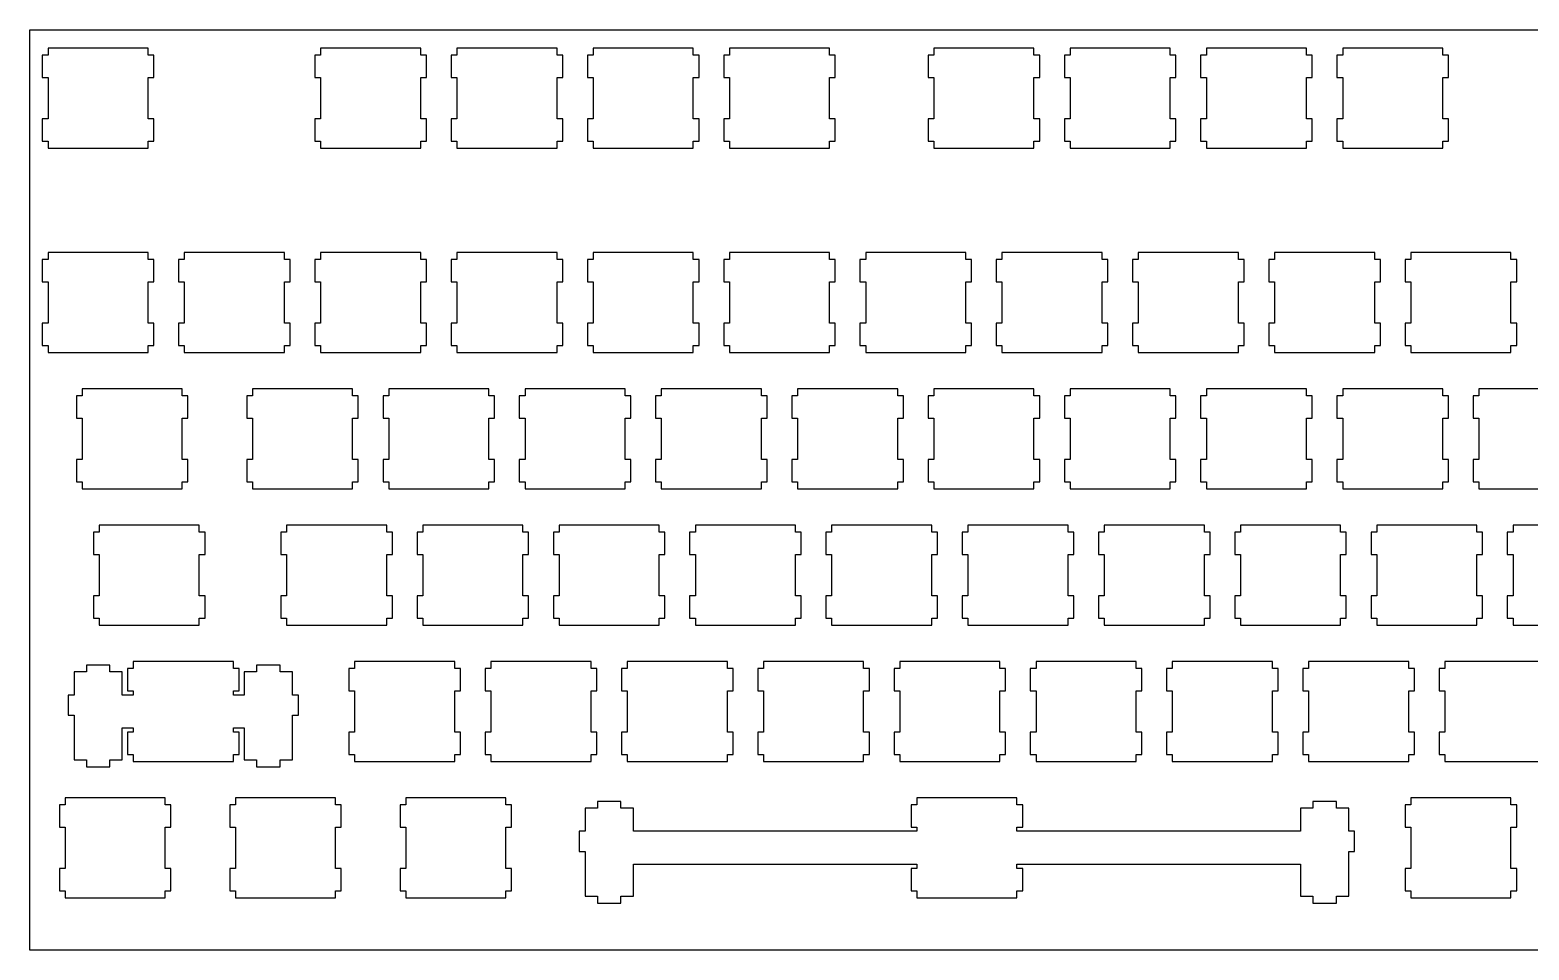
# Model space of a CAD drawing. Extents: x 0 to 319, y 0 to 129.
# Drawn here: x 0.1 to 209.6, y 0.4 to 129 of the extents above; entities that cross this region are included whole.
import ezdxf

# ---------------------------------------------------------------- set-up
doc = ezdxf.new("R2010")
doc.units = 0
doc.layers.get('0').update_dxf_attribs({"linetype": 'CONTINUOUS'})

msp = doc.modelspace()

# ---------------------------------------------------------------- linework, layer by layer
at = {"color": 0}
for p, q in [((0.09508, 129.021), (319.183, 129.021)), ((0.09508, 0.43408), (0.09508, 129.021)), ((2.61965, 126.497), (2.61965, 125.496)), ((16.6192, 126.497), (2.61965, 126.497)), ((16.6192, 125.496), (16.6192, 126.497)), ((40.7197, 126.497), (40.7197, 125.496)), ((54.719, 126.497), (40.7197, 126.497)), ((54.719, 125.496), (54.719, 126.497)), ((59.7697, 126.497), (59.7697, 125.496)), ((73.769, 126.497), (59.7697, 126.497)), ((73.769, 125.496), (73.769, 126.497)), ((78.8197, 126.497), (78.8197, 125.496)), ((92.819, 126.497), (78.8197, 126.497)), ((92.819, 125.496), (92.819, 126.497)), ((97.8683, 126.497), (97.8683, 125.496)), ((111.869, 126.497), (97.8683, 126.497)), ((111.869, 125.496), (111.869, 126.497)), ((126.445, 126.497), (126.445, 125.496)), ((140.444, 126.497), (126.445, 126.497)), ((140.444, 125.496), (140.444, 126.497)), ((145.495, 126.497), (145.495, 125.496)), ((159.494, 126.497), (145.495, 126.497)), ((159.494, 125.496), (159.494, 126.497)), ((164.545, 126.497), (164.545, 125.496)), ((178.544, 126.497), (164.545, 126.497)), ((178.544, 125.496), (178.544, 126.497)), ((183.595, 126.497), (183.595, 125.496)), ((197.594, 126.497), (183.595, 126.497)), ((197.594, 125.496), (197.594, 126.497)), ((2.61965, 125.496), (1.81901, 125.496)), ((1.81901, 125.496), (1.81901, 122.397)), ((17.4198, 125.496), (16.6192, 125.496)), ((17.4198, 122.397), (17.4198, 125.496)), ((40.7197, 125.496), (39.9189, 125.496)), ((39.9189, 125.496), (39.9189, 122.397)), ((55.5198, 125.496), (54.719, 125.496)), ((55.5198, 122.397), (55.5198, 125.496)), ((59.7697, 125.496), (58.9689, 125.496)), ((58.9689, 125.496), (58.9689, 122.397)), ((74.5698, 125.496), (73.769, 125.496)), ((74.5698, 122.397), (74.5698, 125.496)), ((78.8197, 125.496), (78.0189, 125.496)), ((78.0189, 125.496), (78.0189, 122.397)), ((93.6184, 125.496), (92.819, 125.496)), ((93.6184, 122.397), (93.6184, 125.496)), ((97.8683, 125.496), (97.0689, 125.496)), ((97.0689, 125.496), (97.0689, 122.397)), ((112.668, 125.496), (111.869, 125.496)), ((112.668, 122.397), (112.668, 125.496)), ((126.445, 125.496), (125.644, 125.496)), ((125.644, 125.496), (125.644, 122.397)), ((141.245, 125.496), (140.444, 125.496)), ((141.245, 122.397), (141.245, 125.496)), ((145.495, 125.496), (144.694, 125.496)), ((144.694, 125.496), (144.694, 122.397)), ((160.295, 125.496), (159.494, 125.496)), ((160.295, 122.397), (160.295, 125.496)), ((164.545, 125.496), (163.744, 125.496)), ((163.744, 125.496), (163.744, 122.397)), ((179.345, 125.496), (178.544, 125.496)), ((179.345, 122.397), (179.345, 125.496)), ((183.595, 125.496), (182.794, 125.496)), ((182.794, 125.496), (182.794, 122.397)), ((198.395, 125.496), (197.594, 125.496)), ((198.395, 122.397), (198.395, 125.496)), ((1.81901, 122.397), (2.61965, 122.397)), ((2.61965, 122.397), (2.61965, 116.597)), ((16.6192, 116.597), (16.6192, 122.397)), ((16.6192, 122.397), (17.4198, 122.397)), ((39.9189, 122.397), (40.7197, 122.397)), ((40.7197, 122.397), (40.7197, 116.597)), ((54.719, 116.597), (54.719, 122.397)), ((54.719, 122.397), (55.5198, 122.397)), ((58.9689, 122.397), (59.7697, 122.397)), ((59.7697, 122.397), (59.7697, 116.597)), ((73.769, 116.597), (73.769, 122.397)), ((73.769, 122.397), (74.5698, 122.397)), ((78.0189, 122.397), (78.8197, 122.397)), ((78.8197, 122.397), (78.8197, 116.597)), ((92.819, 116.597), (92.819, 122.397)), ((92.819, 122.397), (93.6184, 122.397)), ((97.0689, 122.397), (97.8683, 122.397)), ((97.8683, 122.397), (97.8683, 116.597)), ((111.869, 116.597), (111.869, 122.397)), ((111.869, 122.397), (112.668, 122.397)), ((125.644, 122.397), (126.445, 122.397)), ((126.445, 122.397), (126.445, 116.597)), ((140.444, 116.597), (140.444, 122.397)), ((140.444, 122.397), (141.245, 122.397)), ((144.694, 122.397), (145.495, 122.397)), ((145.495, 122.397), (145.495, 116.597)), ((159.494, 116.597), (159.494, 122.397)), ((159.494, 122.397), (160.295, 122.397)), ((163.744, 122.397), (164.545, 122.397)), ((164.545, 122.397), (164.545, 116.597)), ((178.544, 116.597), (178.544, 122.397)), ((178.544, 122.397), (179.345, 122.397)), ((182.794, 122.397), (183.595, 122.397)), ((183.595, 122.397), (183.595, 116.597)), ((197.594, 116.597), (197.594, 122.397)), ((197.594, 122.397), (198.395, 122.397)), ((2.61965, 116.597), (1.81901, 116.597)), ((1.81901, 116.597), (1.81901, 113.497)), ((17.4198, 116.597), (16.6192, 116.597)), ((17.4198, 113.497), (17.4198, 116.597)), ((40.7197, 116.597), (39.9189, 116.597)), ((39.9189, 116.597), (39.9189, 113.497)), ((55.5198, 116.597), (54.719, 116.597)), ((55.5198, 113.497), (55.5198, 116.597)), ((59.7697, 116.597), (58.9689, 116.597)), ((58.9689, 116.597), (58.9689, 113.497)), ((74.5698, 116.597), (73.769, 116.597)), ((74.5698, 113.497), (74.5698, 116.597)), ((78.8197, 116.597), (78.0189, 116.597)), ((78.0189, 116.597), (78.0189, 113.497)), ((93.6184, 116.597), (92.819, 116.597)), ((93.6184, 113.497), (93.6184, 116.597)), ((97.8683, 116.597), (97.0689, 116.597)), ((97.0689, 116.597), (97.0689, 113.497)), ((112.668, 116.597), (111.869, 116.597)), ((112.668, 113.497), (112.668, 116.597)), ((126.445, 116.597), (125.644, 116.597)), ((125.644, 116.597), (125.644, 113.497)), ((141.245, 116.597), (140.444, 116.597)), ((141.245, 113.497), (141.245, 116.597)), ((145.495, 116.597), (144.694, 116.597)), ((144.694, 116.597), (144.694, 113.497)), ((160.295, 116.597), (159.494, 116.597)), ((160.295, 113.497), (160.295, 116.597)), ((164.545, 116.597), (163.744, 116.597)), ((163.744, 116.597), (163.744, 113.497)), ((179.345, 116.597), (178.544, 116.597)), ((179.345, 113.497), (179.345, 116.597)), ((183.595, 116.597), (182.794, 116.597)), ((182.794, 116.597), (182.794, 113.497)), ((198.395, 116.597), (197.594, 116.597)), ((198.395, 113.497), (198.395, 116.597)), ((1.81901, 113.497), (2.61965, 113.497)), ((2.61965, 113.497), (2.61965, 112.498)), ((16.6192, 112.498), (16.6192, 113.497)), ((16.6192, 113.497), (17.4198, 113.497)), ((39.9189, 113.497), (40.7197, 113.497)), ((40.7197, 113.497), (40.7197, 112.498)), ((54.719, 112.498), (54.719, 113.497)), ((54.719, 113.497), (55.5198, 113.497)), ((58.9689, 113.497), (59.7697, 113.497)), ((59.7697, 113.497), (59.7697, 112.498)), ((73.769, 112.498), (73.769, 113.497)), ((73.769, 113.497), (74.5698, 113.497)), ((78.0189, 113.497), (78.8197, 113.497)), ((78.8197, 113.497), (78.8197, 112.498)), ((92.819, 112.498), (92.819, 113.497)), ((92.819, 113.497), (93.6184, 113.497)), ((97.0689, 113.497), (97.8683, 113.497)), ((97.8683, 113.497), (97.8683, 112.498)), ((111.869, 112.498), (111.869, 113.497)), ((111.869, 113.497), (112.668, 113.497)), ((125.644, 113.497), (126.445, 113.497)), ((126.445, 113.497), (126.445, 112.498)), ((140.444, 112.498), (140.444, 113.497)), ((140.444, 113.497), (141.245, 113.497)), ((144.694, 113.497), (145.495, 113.497)), ((145.495, 113.497), (145.495, 112.498)), ((159.494, 112.498), (159.494, 113.497)), ((159.494, 113.497), (160.295, 113.497)), ((163.744, 113.497), (164.545, 113.497)), ((164.545, 113.497), (164.545, 112.498)), ((178.544, 112.498), (178.544, 113.497)), ((178.544, 113.497), (179.345, 113.497)), ((182.794, 113.497), (183.595, 113.497)), ((183.595, 113.497), (183.595, 112.498)), ((197.594, 112.498), (197.594, 113.497)), ((197.594, 113.497), (198.395, 113.497)), ((2.61965, 112.498), (16.6192, 112.498)), ((40.7197, 112.498), (54.719, 112.498)), ((59.7697, 112.498), (73.769, 112.498)), ((78.8197, 112.498), (92.819, 112.498)), ((97.8683, 112.498), (111.869, 112.498)), ((126.445, 112.498), (140.444, 112.498)), ((145.495, 112.498), (159.494, 112.498)), ((164.545, 112.498), (178.544, 112.498)), ((183.595, 112.498), (197.594, 112.498)), ((2.61965, 96.9215), (1.81901, 96.9215)), ((1.81901, 96.9215), (1.81901, 93.8223)), ((2.61965, 97.9219), (2.61965, 96.9215)), ((16.6192, 97.9219), (2.61965, 97.9219)), ((16.6192, 96.9215), (16.6192, 97.9219)), ((17.4198, 96.9215), (16.6192, 96.9215)), ((17.4198, 93.8223), (17.4198, 96.9215)), ((21.6697, 96.9215), (20.869, 96.9215)), ((20.869, 96.9215), (20.869, 93.8223)), ((21.6697, 97.9219), (21.6697, 96.9215)), ((35.669, 97.9219), (21.6697, 97.9219)), ((35.669, 96.9215), (35.669, 97.9219)), ((36.4698, 96.9215), (35.669, 96.9215)), ((36.4698, 93.8223), (36.4698, 96.9215)), ((40.7197, 96.9215), (39.9189, 96.9215)), ((39.9189, 96.9215), (39.9189, 93.8223)), ((40.7197, 97.9219), (40.7197, 96.9215)), ((54.719, 97.9219), (40.7197, 97.9219)), ((54.719, 96.9215), (54.719, 97.9219)), ((55.5198, 96.9215), (54.719, 96.9215)), ((55.5198, 93.8223), (55.5198, 96.9215)), ((59.7697, 96.9215), (58.9689, 96.9215)), ((58.9689, 96.9215), (58.9689, 93.8223)), ((59.7697, 97.9219), (59.7697, 96.9215)), ((73.769, 97.9219), (59.7697, 97.9219)), ((73.769, 96.9215), (73.769, 97.9219)), ((74.5698, 96.9215), (73.769, 96.9215)), ((74.5698, 93.8223), (74.5698, 96.9215)), ((78.8197, 96.9215), (78.0189, 96.9215)), ((78.0189, 96.9215), (78.0189, 93.8223)), ((78.8197, 97.9219), (78.8197, 96.9215)), ((92.819, 97.9219), (78.8197, 97.9219)), ((92.819, 96.9215), (92.819, 97.9219)), ((93.6184, 96.9215), (92.819, 96.9215)), ((93.6184, 93.8223), (93.6184, 96.9215)), ((97.8683, 96.9215), (97.0689, 96.9215)), ((97.0689, 96.9215), (97.0689, 93.8223)), ((97.8683, 97.9219), (97.8683, 96.9215)), ((111.869, 97.9219), (97.8683, 97.9219)), ((111.869, 96.9215), (111.869, 97.9219)), ((112.668, 96.9215), (111.869, 96.9215)), ((112.668, 93.8223), (112.668, 96.9215)), ((116.918, 96.9215), (116.119, 96.9215)), ((116.119, 96.9215), (116.119, 93.8223)), ((116.918, 97.9219), (116.918, 96.9215)), ((130.919, 97.9219), (116.918, 97.9219)), ((130.919, 96.9215), (130.919, 97.9219)), ((131.72, 96.9215), (130.919, 96.9215)), ((131.72, 93.8223), (131.72, 96.9215)), ((135.97, 96.9215), (135.169, 96.9215)), ((135.169, 96.9215), (135.169, 93.8223)), ((135.97, 97.9219), (135.97, 96.9215)), ((149.969, 97.9219), (135.97, 97.9219)), ((149.969, 96.9215), (149.969, 97.9219)), ((150.77, 96.9215), (149.969, 96.9215)), ((150.77, 93.8223), (150.77, 96.9215)), ((155.02, 96.9215), (154.219, 96.9215)), ((154.219, 96.9215), (154.219, 93.8223)), ((155.02, 97.9219), (155.02, 96.9215)), ((169.019, 97.9219), (155.02, 97.9219)), ((169.019, 96.9215), (169.019, 97.9219)), ((169.82, 96.9215), (169.019, 96.9215)), ((169.82, 93.8223), (169.82, 96.9215)), ((174.07, 96.9215), (173.269, 96.9215)), ((173.269, 96.9215), (173.269, 93.8223)), ((174.07, 97.9219), (174.07, 96.9215)), ((188.069, 97.9219), (174.07, 97.9219)), ((188.069, 96.9215), (188.069, 97.9219)), ((188.87, 96.9215), (188.069, 96.9215)), ((188.87, 93.8223), (188.87, 96.9215)), ((193.12, 96.9215), (192.319, 96.9215)), ((192.319, 96.9215), (192.319, 93.8223)), ((193.12, 97.9219), (193.12, 96.9215)), ((207.119, 97.9219), (193.12, 97.9219)), ((207.119, 96.9215), (207.119, 97.9219)), ((207.92, 96.9215), (207.119, 96.9215)), ((207.92, 93.8223), (207.92, 96.9215)), ((1.81901, 93.8223), (2.61965, 93.8223)), ((2.61965, 93.8223), (2.61965, 88.0223)), ((16.6192, 88.0223), (16.6192, 93.8223)), ((16.6192, 93.8223), (17.4198, 93.8223)), ((20.869, 93.8223), (21.6697, 93.8223)), ((21.6697, 93.8223), (21.6697, 88.0223)), ((35.669, 88.0223), (35.669, 93.8223)), ((35.669, 93.8223), (36.4698, 93.8223)), ((39.9189, 93.8223), (40.7197, 93.8223)), ((40.7197, 93.8223), (40.7197, 88.0223)), ((54.719, 88.0223), (54.719, 93.8223)), ((54.719, 93.8223), (55.5198, 93.8223)), ((58.9689, 93.8223), (59.7697, 93.8223)), ((59.7697, 93.8223), (59.7697, 88.0223)), ((73.769, 88.0223), (73.769, 93.8223)), ((73.769, 93.8223), (74.5698, 93.8223)), ((78.0189, 93.8223), (78.8197, 93.8223)), ((78.8197, 93.8223), (78.8197, 88.0223)), ((92.819, 88.0223), (92.819, 93.8223)), ((92.819, 93.8223), (93.6184, 93.8223)), ((97.0689, 93.8223), (97.8683, 93.8223)), ((97.8683, 93.8223), (97.8683, 88.0223)), ((111.869, 88.0223), (111.869, 93.8223)), ((111.869, 93.8223), (112.668, 93.8223)), ((116.119, 93.8223), (116.918, 93.8223)), ((116.918, 93.8223), (116.918, 88.0223)), ((130.919, 88.0223), (130.919, 93.8223)), ((130.919, 93.8223), (131.72, 93.8223)), ((135.169, 93.8223), (135.97, 93.8223)), ((135.97, 93.8223), (135.97, 88.0223)), ((149.969, 88.0223), (149.969, 93.8223)), ((149.969, 93.8223), (150.77, 93.8223)), ((154.219, 93.8223), (155.02, 93.8223)), ((155.02, 93.8223), (155.02, 88.0223)), ((169.019, 88.0223), (169.019, 93.8223)), ((169.019, 93.8223), (169.82, 93.8223)), ((173.269, 93.8223), (174.07, 93.8223)), ((174.07, 93.8223), (174.07, 88.0223)), ((188.069, 88.0223), (188.069, 93.8223)), ((188.069, 93.8223), (188.87, 93.8223)), ((192.319, 93.8223), (193.12, 93.8223)), ((193.12, 93.8223), (193.12, 88.0223)), ((207.119, 88.0223), (207.119, 93.8223)), ((207.119, 93.8223), (207.92, 93.8223)), ((2.61965, 88.0223), (1.81901, 88.0223)), ((1.81901, 88.0223), (1.81901, 84.9217)), ((17.4198, 88.0223), (16.6192, 88.0223)), ((17.4198, 84.9217), (17.4198, 88.0223)), ((21.6697, 88.0223), (20.869, 88.0223)), ((20.869, 88.0223), (20.869, 84.9217)), ((36.4698, 88.0223), (35.669, 88.0223)), ((36.4698, 84.9217), (36.4698, 88.0223)), ((40.7197, 88.0223), (39.9189, 88.0223)), ((39.9189, 88.0223), (39.9189, 84.9217)), ((55.5198, 88.0223), (54.719, 88.0223)), ((55.5198, 84.9217), (55.5198, 88.0223)), ((59.7697, 88.0223), (58.9689, 88.0223)), ((58.9689, 88.0223), (58.9689, 84.9217)), ((74.5698, 88.0223), (73.769, 88.0223)), ((74.5698, 84.9217), (74.5698, 88.0223)), ((78.8197, 88.0223), (78.0189, 88.0223)), ((78.0189, 88.0223), (78.0189, 84.9217)), ((93.6184, 88.0223), (92.819, 88.0223)), ((93.6184, 84.9217), (93.6184, 88.0223)), ((97.8683, 88.0223), (97.0689, 88.0223)), ((97.0689, 88.0223), (97.0689, 84.9217)), ((112.668, 88.0223), (111.869, 88.0223)), ((112.668, 84.9217), (112.668, 88.0223)), ((116.918, 88.0223), (116.119, 88.0223)), ((116.119, 88.0223), (116.119, 84.9217)), ((131.72, 88.0223), (130.919, 88.0223)), ((131.72, 84.9217), (131.72, 88.0223)), ((135.97, 88.0223), (135.169, 88.0223)), ((135.169, 88.0223), (135.169, 84.9217)), ((150.77, 88.0223), (149.969, 88.0223)), ((150.77, 84.9217), (150.77, 88.0223)), ((155.02, 88.0223), (154.219, 88.0223)), ((154.219, 88.0223), (154.219, 84.9217)), ((169.82, 88.0223), (169.019, 88.0223)), ((169.82, 84.9217), (169.82, 88.0223)), ((174.07, 88.0223), (173.269, 88.0223)), ((173.269, 88.0223), (173.269, 84.9217)), ((188.87, 88.0223), (188.069, 88.0223)), ((188.87, 84.9217), (188.87, 88.0223)), ((193.12, 88.0223), (192.319, 88.0223)), ((192.319, 88.0223), (192.319, 84.9217)), ((207.92, 88.0223), (207.119, 88.0223)), ((207.92, 84.9217), (207.92, 88.0223)), ((1.81901, 84.9217), (2.61965, 84.9217)), ((2.61965, 84.9217), (2.61965, 83.9227)), ((2.61965, 83.9227), (16.6192, 83.9227)), ((16.6192, 83.9227), (16.6192, 84.9217)), ((16.6192, 84.9217), (17.4198, 84.9217)), ((20.869, 84.9217), (21.6697, 84.9217)), ((21.6697, 84.9217), (21.6697, 83.9227)), ((21.6697, 83.9227), (35.669, 83.9227)), ((35.669, 83.9227), (35.669, 84.9217)), ((35.669, 84.9217), (36.4698, 84.9217)), ((39.9189, 84.9217), (40.7197, 84.9217)), ((40.7197, 84.9217), (40.7197, 83.9227)), ((40.7197, 83.9227), (54.719, 83.9227)), ((54.719, 83.9227), (54.719, 84.9217)), ((54.719, 84.9217), (55.5198, 84.9217)), ((58.9689, 84.9217), (59.7697, 84.9217)), ((59.7697, 84.9217), (59.7697, 83.9227)), ((59.7697, 83.9227), (73.769, 83.9227)), ((73.769, 83.9227), (73.769, 84.9217)), ((73.769, 84.9217), (74.5698, 84.9217)), ((78.0189, 84.9217), (78.8197, 84.9217)), ((78.8197, 84.9217), (78.8197, 83.9227)), ((78.8197, 83.9227), (92.819, 83.9227)), ((92.819, 83.9227), (92.819, 84.9217)), ((92.819, 84.9217), (93.6184, 84.9217)), ((97.0689, 84.9217), (97.8683, 84.9217)), ((97.8683, 84.9217), (97.8683, 83.9227)), ((97.8683, 83.9227), (111.869, 83.9227)), ((111.869, 83.9227), (111.869, 84.9217)), ((111.869, 84.9217), (112.668, 84.9217)), ((116.119, 84.9217), (116.918, 84.9217)), ((116.918, 84.9217), (116.918, 83.9227)), ((116.918, 83.9227), (130.919, 83.9227)), ((130.919, 83.9227), (130.919, 84.9217)), ((130.919, 84.9217), (131.72, 84.9217)), ((135.169, 84.9217), (135.97, 84.9217)), ((135.97, 84.9217), (135.97, 83.9227)), ((135.97, 83.9227), (149.969, 83.9227)), ((149.969, 83.9227), (149.969, 84.9217)), ((149.969, 84.9217), (150.77, 84.9217)), ((154.219, 84.9217), (155.02, 84.9217)), ((155.02, 84.9217), (155.02, 83.9227)), ((155.02, 83.9227), (169.019, 83.9227)), ((169.019, 83.9227), (169.019, 84.9217)), ((169.019, 84.9217), (169.82, 84.9217)), ((173.269, 84.9217), (174.07, 84.9217)), ((174.07, 84.9217), (174.07, 83.9227)), ((174.07, 83.9227), (188.069, 83.9227)), ((188.069, 83.9227), (188.069, 84.9217)), ((188.069, 84.9217), (188.87, 84.9217)), ((192.319, 84.9217), (193.12, 84.9217)), ((193.12, 84.9217), (193.12, 83.9227)), ((193.12, 83.9227), (207.119, 83.9227)), ((207.119, 83.9227), (207.119, 84.9217)), ((207.119, 84.9217), (207.92, 84.9217)), ((7.38216, 77.8715), (6.58153, 77.8715)), ((6.58153, 77.8715), (6.58153, 74.7723)), ((7.38216, 78.8719), (7.38216, 77.8715)), ((21.3817, 78.8719), (7.38216, 78.8719)), ((21.3817, 77.8715), (21.3817, 78.8719)), ((22.1809, 77.8715), (21.3817, 77.8715)), ((22.1809, 74.7723), (22.1809, 77.8715)), ((31.1947, 77.8715), (30.394, 77.8715)), ((30.394, 77.8715), (30.394, 74.7723)), ((31.1947, 78.8719), (31.1947, 77.8715)), ((45.194, 78.8719), (31.1947, 78.8719)), ((45.194, 77.8715), (45.194, 78.8719)), ((45.9948, 77.8715), (45.194, 77.8715)), ((45.9948, 74.7723), (45.9948, 77.8715)), ((50.2447, 77.8715), (49.4439, 77.8715)), ((49.4439, 77.8715), (49.4439, 74.7723)), ((50.2447, 78.8719), (50.2447, 77.8715)), ((64.244, 78.8719), (50.2447, 78.8719)), ((64.244, 77.8715), (64.244, 78.8719)), ((65.0448, 77.8715), (64.244, 77.8715)), ((65.0448, 74.7723), (65.0448, 77.8715)), ((69.2947, 77.8715), (68.4939, 77.8715)), ((68.4939, 77.8715), (68.4939, 74.7723)), ((69.2947, 78.8719), (69.2947, 77.8715)), ((83.294, 78.8719), (69.2947, 78.8719)), ((83.294, 77.8715), (83.294, 78.8719)), ((84.0948, 77.8715), (83.294, 77.8715)), ((84.0948, 74.7723), (84.0948, 77.8715)), ((88.3447, 77.8715), (87.5439, 77.8715)), ((87.5439, 77.8715), (87.5439, 74.7723)), ((88.3447, 78.8719), (88.3447, 77.8715)), ((102.344, 78.8719), (88.3447, 78.8719)), ((102.344, 77.8715), (102.344, 78.8719)), ((103.145, 77.8715), (102.344, 77.8715)), ((103.145, 74.7723), (103.145, 77.8715)), ((107.395, 77.8715), (106.594, 77.8715)), ((106.594, 77.8715), (106.594, 74.7723)), ((107.395, 78.8719), (107.395, 77.8715)), ((121.394, 78.8719), (107.395, 78.8719)), ((121.394, 77.8715), (121.394, 78.8719)), ((122.195, 77.8715), (121.394, 77.8715)), ((122.195, 74.7723), (122.195, 77.8715)), ((126.445, 77.8715), (125.644, 77.8715)), ((125.644, 77.8715), (125.644, 74.7723)), ((126.445, 78.8719), (126.445, 77.8715)), ((140.444, 78.8719), (126.445, 78.8719)), ((140.444, 77.8715), (140.444, 78.8719)), ((141.245, 77.8715), (140.444, 77.8715)), ((141.245, 74.7723), (141.245, 77.8715)), ((145.495, 77.8715), (144.694, 77.8715)), ((144.694, 77.8715), (144.694, 74.7723)), ((145.495, 78.8719), (145.495, 77.8715)), ((159.494, 78.8719), (145.495, 78.8719)), ((159.494, 77.8715), (159.494, 78.8719)), ((160.295, 77.8715), (159.494, 77.8715)), ((160.295, 74.7723), (160.295, 77.8715)), ((164.545, 77.8715), (163.744, 77.8715)), ((163.744, 77.8715), (163.744, 74.7723)), ((164.545, 78.8719), (164.545, 77.8715)), ((178.544, 78.8719), (164.545, 78.8719)), ((178.544, 77.8715), (178.544, 78.8719)), ((179.345, 77.8715), (178.544, 77.8715)), ((179.345, 74.7723), (179.345, 77.8715)), ((183.595, 77.8715), (182.794, 77.8715)), ((182.794, 77.8715), (182.794, 74.7723)), ((183.595, 78.8719), (183.595, 77.8715)), ((197.594, 78.8719), (183.595, 78.8719)), ((197.594, 77.8715), (197.594, 78.8719)), ((198.395, 77.8715), (197.594, 77.8715)), ((198.395, 74.7723), (198.395, 77.8715)), ((202.645, 77.8715), (201.844, 77.8715)), ((201.844, 77.8715), (201.844, 74.7723)), ((202.645, 78.8719), (202.645, 77.8715)), ((216.644, 78.8719), (202.645, 78.8719)), ((6.58153, 74.7723), (7.38216, 74.7723)), ((7.38216, 74.7723), (7.38216, 68.9723)), ((21.3817, 68.9723), (21.3817, 74.7723)), ((21.3817, 74.7723), (22.1809, 74.7723)), ((30.394, 74.7723), (31.1947, 74.7723)), ((31.1947, 74.7723), (31.1947, 68.9723)), ((45.194, 68.9723), (45.194, 74.7723)), ((45.194, 74.7723), (45.9948, 74.7723)), ((49.4439, 74.7723), (50.2447, 74.7723)), ((50.2447, 74.7723), (50.2447, 68.9723)), ((64.244, 68.9723), (64.244, 74.7723)), ((64.244, 74.7723), (65.0448, 74.7723)), ((68.4939, 74.7723), (69.2947, 74.7723)), ((69.2947, 74.7723), (69.2947, 68.9723)), ((83.294, 68.9723), (83.294, 74.7723)), ((83.294, 74.7723), (84.0948, 74.7723)), ((87.5439, 74.7723), (88.3447, 74.7723)), ((88.3447, 74.7723), (88.3447, 68.9723)), ((102.344, 68.9723), (102.344, 74.7723)), ((102.344, 74.7723), (103.145, 74.7723)), ((106.594, 74.7723), (107.395, 74.7723)), ((107.395, 74.7723), (107.395, 68.9723)), ((121.394, 68.9723), (121.394, 74.7723)), ((121.394, 74.7723), (122.195, 74.7723)), ((125.644, 74.7723), (126.445, 74.7723)), ((126.445, 74.7723), (126.445, 68.9723)), ((140.444, 68.9723), (140.444, 74.7723)), ((140.444, 74.7723), (141.245, 74.7723)), ((144.694, 74.7723), (145.495, 74.7723)), ((145.495, 74.7723), (145.495, 68.9723)), ((159.494, 68.9723), (159.494, 74.7723)), ((159.494, 74.7723), (160.295, 74.7723)), ((163.744, 74.7723), (164.545, 74.7723)), ((164.545, 74.7723), (164.545, 68.9723)), ((178.544, 68.9723), (178.544, 74.7723)), ((178.544, 74.7723), (179.345, 74.7723)), ((182.794, 74.7723), (183.595, 74.7723)), ((183.595, 74.7723), (183.595, 68.9723)), ((197.594, 68.9723), (197.594, 74.7723)), ((197.594, 74.7723), (198.395, 74.7723)), ((201.844, 74.7723), (202.645, 74.7723)), ((202.645, 74.7723), (202.645, 68.9723)), ((7.38216, 68.9723), (6.58153, 68.9723)), ((6.58153, 68.9723), (6.58153, 65.8717)), ((22.1809, 68.9723), (21.3817, 68.9723)), ((22.1809, 65.8717), (22.1809, 68.9723)), ((31.1947, 68.9723), (30.394, 68.9723)), ((30.394, 68.9723), (30.394, 65.8717)), ((45.9948, 68.9723), (45.194, 68.9723)), ((45.9948, 65.8717), (45.9948, 68.9723)), ((50.2447, 68.9723), (49.4439, 68.9723)), ((49.4439, 68.9723), (49.4439, 65.8717)), ((65.0448, 68.9723), (64.244, 68.9723)), ((65.0448, 65.8717), (65.0448, 68.9723)), ((69.2947, 68.9723), (68.4939, 68.9723)), ((68.4939, 68.9723), (68.4939, 65.8717)), ((84.0948, 68.9723), (83.294, 68.9723)), ((84.0948, 65.8717), (84.0948, 68.9723)), ((88.3447, 68.9723), (87.5439, 68.9723)), ((87.5439, 68.9723), (87.5439, 65.8717)), ((103.145, 68.9723), (102.344, 68.9723)), ((103.145, 65.8717), (103.145, 68.9723)), ((107.395, 68.9723), (106.594, 68.9723)), ((106.594, 68.9723), (106.594, 65.8717)), ((122.195, 68.9723), (121.394, 68.9723)), ((122.195, 65.8717), (122.195, 68.9723)), ((126.445, 68.9723), (125.644, 68.9723)), ((125.644, 68.9723), (125.644, 65.8717)), ((141.245, 68.9723), (140.444, 68.9723)), ((141.245, 65.8717), (141.245, 68.9723)), ((145.495, 68.9723), (144.694, 68.9723)), ((144.694, 68.9723), (144.694, 65.8717)), ((160.295, 68.9723), (159.494, 68.9723)), ((160.295, 65.8717), (160.295, 68.9723)), ((164.545, 68.9723), (163.744, 68.9723)), ((163.744, 68.9723), (163.744, 65.8717)), ((179.345, 68.9723), (178.544, 68.9723)), ((179.345, 65.8717), (179.345, 68.9723)), ((183.595, 68.9723), (182.794, 68.9723)), ((182.794, 68.9723), (182.794, 65.8717)), ((198.395, 68.9723), (197.594, 68.9723)), ((198.395, 65.8717), (198.395, 68.9723)), ((202.645, 68.9723), (201.844, 68.9723)), ((201.844, 68.9723), (201.844, 65.8717)), ((6.58153, 65.8717), (7.38216, 65.8717)), ((7.38216, 65.8717), (7.38216, 64.8727)), ((21.3817, 64.8727), (21.3817, 65.8717)), ((21.3817, 65.8717), (22.1809, 65.8717)), ((30.394, 65.8717), (31.1947, 65.8717)), ((31.1947, 65.8717), (31.1947, 64.8727)), ((45.194, 64.8727), (45.194, 65.8717)), ((45.194, 65.8717), (45.9948, 65.8717)), ((49.4439, 65.8717), (50.2447, 65.8717)), ((50.2447, 65.8717), (50.2447, 64.8727)), ((64.244, 64.8727), (64.244, 65.8717)), ((64.244, 65.8717), (65.0448, 65.8717)), ((68.4939, 65.8717), (69.2947, 65.8717)), ((69.2947, 65.8717), (69.2947, 64.8727)), ((83.294, 64.8727), (83.294, 65.8717)), ((83.294, 65.8717), (84.0948, 65.8717)), ((87.5439, 65.8717), (88.3447, 65.8717)), ((88.3447, 65.8717), (88.3447, 64.8727)), ((102.344, 64.8727), (102.344, 65.8717)), ((102.344, 65.8717), (103.145, 65.8717)), ((106.594, 65.8717), (107.395, 65.8717)), ((107.395, 65.8717), (107.395, 64.8727)), ((121.394, 64.8727), (121.394, 65.8717)), ((121.394, 65.8717), (122.195, 65.8717)), ((125.644, 65.8717), (126.445, 65.8717)), ((126.445, 65.8717), (126.445, 64.8727)), ((140.444, 64.8727), (140.444, 65.8717)), ((140.444, 65.8717), (141.245, 65.8717)), ((144.694, 65.8717), (145.495, 65.8717)), ((145.495, 65.8717), (145.495, 64.8727)), ((159.494, 64.8727), (159.494, 65.8717)), ((159.494, 65.8717), (160.295, 65.8717)), ((163.744, 65.8717), (164.545, 65.8717)), ((164.545, 65.8717), (164.545, 64.8727)), ((178.544, 64.8727), (178.544, 65.8717)), ((178.544, 65.8717), (179.345, 65.8717)), ((182.794, 65.8717), (183.595, 65.8717)), ((183.595, 65.8717), (183.595, 64.8727)), ((197.594, 64.8727), (197.594, 65.8717)), ((197.594, 65.8717), (198.395, 65.8717)), ((201.844, 65.8717), (202.645, 65.8717)), ((202.645, 65.8717), (202.645, 64.8727)), ((7.38216, 64.8727), (21.3817, 64.8727)), ((31.1947, 64.8727), (45.194, 64.8727)), ((50.2447, 64.8727), (64.244, 64.8727)), ((69.2947, 64.8727), (83.294, 64.8727)), ((88.3447, 64.8727), (102.344, 64.8727)), ((107.395, 64.8727), (121.394, 64.8727)), ((126.445, 64.8727), (140.444, 64.8727)), ((145.495, 64.8727), (159.494, 64.8727)), ((164.545, 64.8727), (178.544, 64.8727)), ((183.595, 64.8727), (197.594, 64.8727)), ((202.645, 64.8727), (216.644, 64.8727)), ((9.76203, 58.8215), (8.96278, 58.8215)), ((8.96278, 58.8215), (8.96278, 55.7223)), ((9.76203, 59.8219), (9.76203, 58.8215)), ((23.7629, 59.8219), (9.76203, 59.8219)), ((23.7629, 58.8215), (23.7629, 59.8219)), ((24.5622, 58.8215), (23.7629, 58.8215)), ((24.5622, 55.7223), (24.5622, 58.8215)), ((35.9572, 58.8215), (35.1565, 58.8215)), ((35.1565, 58.8215), (35.1565, 55.7223)), ((35.9572, 59.8219), (35.9572, 58.8215)), ((49.9565, 59.8219), (35.9572, 59.8219)), ((49.9565, 58.8215), (49.9565, 59.8219)), ((50.7559, 58.8215), (49.9565, 58.8215)), ((50.7559, 55.7223), (50.7559, 58.8215)), ((55.0072, 58.8215), (54.2064, 58.8215)), ((54.2064, 58.8215), (54.2064, 55.7223)), ((55.0072, 59.8219), (55.0072, 58.8215)), ((69.0065, 59.8219), (55.0072, 59.8219)), ((69.0065, 58.8215), (69.0065, 59.8219)), ((69.8059, 58.8215), (69.0065, 58.8215)), ((69.8059, 55.7223), (69.8059, 58.8215)), ((74.0572, 58.8215), (73.2564, 58.8215)), ((73.2564, 58.8215), (73.2564, 55.7223)), ((74.0572, 59.8219), (74.0572, 58.8215)), ((88.0565, 59.8219), (74.0572, 59.8219)), ((88.0565, 58.8215), (88.0565, 59.8219)), ((88.8559, 58.8215), (88.0565, 58.8215)), ((88.8559, 55.7223), (88.8559, 58.8215)), ((93.1072, 58.8215), (92.3064, 58.8215)), ((92.3064, 58.8215), (92.3064, 55.7223)), ((93.1072, 59.8219), (93.1072, 58.8215)), ((107.107, 59.8219), (93.1072, 59.8219)), ((107.107, 58.8215), (107.107, 59.8219)), ((107.906, 58.8215), (107.107, 58.8215)), ((107.906, 55.7223), (107.906, 58.8215)), ((112.157, 58.8215), (111.356, 58.8215)), ((111.356, 58.8215), (111.356, 55.7223)), ((112.157, 59.8219), (112.157, 58.8215)), ((126.157, 59.8219), (112.157, 59.8219)), ((126.157, 58.8215), (126.157, 59.8219)), ((126.956, 58.8215), (126.157, 58.8215)), ((126.956, 55.7223), (126.956, 58.8215)), ((131.207, 58.8215), (130.406, 58.8215)), ((130.406, 58.8215), (130.406, 55.7223)), ((131.207, 59.8219), (131.207, 58.8215)), ((145.207, 59.8219), (131.207, 59.8219)), ((145.207, 58.8215), (145.207, 59.8219)), ((146.006, 58.8215), (145.207, 58.8215)), ((146.006, 55.7223), (146.006, 58.8215)), ((150.257, 58.8215), (149.456, 58.8215)), ((149.456, 58.8215), (149.456, 55.7223)), ((150.257, 59.8219), (150.257, 58.8215)), ((164.257, 59.8219), (150.257, 59.8219)), ((164.257, 58.8215), (164.257, 59.8219)), ((165.056, 58.8215), (164.257, 58.8215)), ((165.056, 55.7223), (165.056, 58.8215)), ((169.307, 58.8215), (168.506, 58.8215)), ((168.506, 58.8215), (168.506, 55.7223)), ((169.307, 59.8219), (169.307, 58.8215)), ((183.307, 59.8219), (169.307, 59.8219)), ((183.307, 58.8215), (183.307, 59.8219)), ((184.106, 58.8215), (183.307, 58.8215)), ((184.106, 55.7223), (184.106, 58.8215)), ((188.357, 58.8215), (187.556, 58.8215)), ((187.556, 58.8215), (187.556, 55.7223)), ((188.357, 59.8219), (188.357, 58.8215)), ((202.357, 59.8219), (188.357, 59.8219)), ((202.357, 58.8215), (202.357, 59.8219)), ((203.156, 58.8215), (202.357, 58.8215)), ((203.156, 55.7223), (203.156, 58.8215)), ((207.407, 58.8215), (206.606, 58.8215)), ((206.606, 58.8215), (206.606, 55.7223)), ((207.407, 59.8219), (207.407, 58.8215)), ((221.407, 59.8219), (207.407, 59.8219)), ((8.96278, 55.7223), (9.76203, 55.7223)), ((9.76203, 55.7223), (9.76203, 49.9223)), ((23.7629, 49.9223), (23.7629, 55.7223)), ((23.7629, 55.7223), (24.5622, 55.7223)), ((35.1565, 55.7223), (35.9572, 55.7223)), ((35.9572, 55.7223), (35.9572, 49.9223)), ((49.9565, 49.9223), (49.9565, 55.7223)), ((49.9565, 55.7223), (50.7559, 55.7223)), ((54.2064, 55.7223), (55.0072, 55.7223)), ((55.0072, 55.7223), (55.0072, 49.9223)), ((69.0065, 49.9223), (69.0065, 55.7223)), ((69.0065, 55.7223), (69.8059, 55.7223)), ((73.2564, 55.7223), (74.0572, 55.7223)), ((74.0572, 55.7223), (74.0572, 49.9223)), ((88.0565, 49.9223), (88.0565, 55.7223)), ((88.0565, 55.7223), (88.8559, 55.7223)), ((92.3064, 55.7223), (93.1072, 55.7223)), ((93.1072, 55.7223), (93.1072, 49.9223)), ((107.107, 49.9223), (107.107, 55.7223)), ((107.107, 55.7223), (107.906, 55.7223)), ((111.356, 55.7223), (112.157, 55.7223)), ((112.157, 55.7223), (112.157, 49.9223)), ((126.157, 49.9223), (126.157, 55.7223)), ((126.157, 55.7223), (126.956, 55.7223)), ((130.406, 55.7223), (131.207, 55.7223)), ((131.207, 55.7223), (131.207, 49.9223)), ((145.207, 49.9223), (145.207, 55.7223)), ((145.207, 55.7223), (146.006, 55.7223)), ((149.456, 55.7223), (150.257, 55.7223)), ((150.257, 55.7223), (150.257, 49.9223)), ((164.257, 49.9223), (164.257, 55.7223)), ((164.257, 55.7223), (165.056, 55.7223)), ((168.506, 55.7223), (169.307, 55.7223)), ((169.307, 55.7223), (169.307, 49.9223)), ((183.307, 49.9223), (183.307, 55.7223)), ((183.307, 55.7223), (184.106, 55.7223)), ((187.556, 55.7223), (188.357, 55.7223)), ((188.357, 55.7223), (188.357, 49.9223)), ((202.357, 49.9223), (202.357, 55.7223)), ((202.357, 55.7223), (203.156, 55.7223)), ((206.606, 55.7223), (207.407, 55.7223)), ((207.407, 55.7223), (207.407, 49.9223)), ((9.76203, 49.9223), (8.96278, 49.9223)), ((8.96278, 49.9223), (8.96278, 46.8217)), ((24.5622, 49.9223), (23.7629, 49.9223)), ((24.5622, 46.8217), (24.5622, 49.9223)), ((35.9572, 49.9223), (35.1565, 49.9223)), ((35.1565, 49.9223), (35.1565, 46.8217)), ((50.7559, 49.9223), (49.9565, 49.9223)), ((50.7559, 46.8217), (50.7559, 49.9223)), ((55.0072, 49.9223), (54.2064, 49.9223)), ((54.2064, 49.9223), (54.2064, 46.8217)), ((69.8059, 49.9223), (69.0065, 49.9223)), ((69.8059, 46.8217), (69.8059, 49.9223)), ((74.0572, 49.9223), (73.2564, 49.9223)), ((73.2564, 49.9223), (73.2564, 46.8217)), ((88.8559, 49.9223), (88.0565, 49.9223)), ((88.8559, 46.8217), (88.8559, 49.9223)), ((93.1072, 49.9223), (92.3064, 49.9223)), ((92.3064, 49.9223), (92.3064, 46.8217)), ((107.906, 49.9223), (107.107, 49.9223)), ((107.906, 46.8217), (107.906, 49.9223)), ((112.157, 49.9223), (111.356, 49.9223)), ((111.356, 49.9223), (111.356, 46.8217)), ((126.956, 49.9223), (126.157, 49.9223)), ((126.956, 46.8217), (126.956, 49.9223)), ((131.207, 49.9223), (130.406, 49.9223)), ((130.406, 49.9223), (130.406, 46.8217)), ((146.006, 49.9223), (145.207, 49.9223)), ((146.006, 46.8217), (146.006, 49.9223)), ((150.257, 49.9223), (149.456, 49.9223)), ((149.456, 49.9223), (149.456, 46.8217)), ((165.056, 49.9223), (164.257, 49.9223)), ((165.056, 46.8217), (165.056, 49.9223)), ((169.307, 49.9223), (168.506, 49.9223)), ((168.506, 49.9223), (168.506, 46.8217)), ((184.106, 49.9223), (183.307, 49.9223)), ((184.106, 46.8217), (184.106, 49.9223)), ((188.357, 49.9223), (187.556, 49.9223)), ((187.556, 49.9223), (187.556, 46.8217)), ((203.156, 49.9223), (202.357, 49.9223)), ((203.156, 46.8217), (203.156, 49.9223)), ((207.407, 49.9223), (206.606, 49.9223)), ((206.606, 49.9223), (206.606, 46.8217)), ((8.96278, 46.8217), (9.76203, 46.8217)), ((9.76203, 46.8217), (9.76203, 45.8227)), ((23.7629, 45.8227), (23.7629, 46.8217)), ((23.7629, 46.8217), (24.5622, 46.8217)), ((35.1565, 46.8217), (35.9572, 46.8217)), ((35.9572, 46.8217), (35.9572, 45.8227)), ((49.9565, 45.8227), (49.9565, 46.8217)), ((49.9565, 46.8217), (50.7559, 46.8217)), ((54.2064, 46.8217), (55.0072, 46.8217)), ((55.0072, 46.8217), (55.0072, 45.8227)), ((69.0065, 45.8227), (69.0065, 46.8217)), ((69.0065, 46.8217), (69.8059, 46.8217)), ((73.2564, 46.8217), (74.0572, 46.8217)), ((74.0572, 46.8217), (74.0572, 45.8227)), ((88.0565, 45.8227), (88.0565, 46.8217)), ((88.0565, 46.8217), (88.8559, 46.8217)), ((92.3064, 46.8217), (93.1072, 46.8217)), ((93.1072, 46.8217), (93.1072, 45.8227)), ((107.107, 45.8227), (107.107, 46.8217)), ((107.107, 46.8217), (107.906, 46.8217)), ((111.356, 46.8217), (112.157, 46.8217)), ((112.157, 46.8217), (112.157, 45.8227)), ((126.157, 45.8227), (126.157, 46.8217)), ((126.157, 46.8217), (126.956, 46.8217)), ((130.406, 46.8217), (131.207, 46.8217)), ((131.207, 46.8217), (131.207, 45.8227)), ((145.207, 45.8227), (145.207, 46.8217)), ((145.207, 46.8217), (146.006, 46.8217)), ((149.456, 46.8217), (150.257, 46.8217)), ((150.257, 46.8217), (150.257, 45.8227)), ((164.257, 45.8227), (164.257, 46.8217)), ((164.257, 46.8217), (165.056, 46.8217)), ((168.506, 46.8217), (169.307, 46.8217)), ((169.307, 46.8217), (169.307, 45.8227)), ((183.307, 45.8227), (183.307, 46.8217)), ((183.307, 46.8217), (184.106, 46.8217)), ((187.556, 46.8217), (188.357, 46.8217)), ((188.357, 46.8217), (188.357, 45.8227)), ((202.357, 45.8227), (202.357, 46.8217)), ((202.357, 46.8217), (203.156, 46.8217)), ((206.606, 46.8217), (207.407, 46.8217)), ((207.407, 46.8217), (207.407, 45.8227)), ((9.76203, 45.8227), (23.7629, 45.8227)), ((35.9572, 45.8227), (49.9565, 45.8227)), ((55.0072, 45.8227), (69.0065, 45.8227)), ((74.0572, 45.8227), (88.0565, 45.8227)), ((93.1072, 45.8227), (107.107, 45.8227)), ((112.157, 45.8227), (126.157, 45.8227)), ((131.207, 45.8227), (145.207, 45.8227)), ((150.257, 45.8227), (164.257, 45.8227)), ((169.307, 45.8227), (183.307, 45.8227)), ((188.357, 45.8227), (202.357, 45.8227)), ((207.407, 45.8227), (221.407, 45.8227)), ((11.2751, 40.2223), (7.97609, 40.2223)), ((7.97609, 40.2223), (7.97609, 39.3016)), ((11.2751, 39.3016), (11.2751, 40.2223)), ((14.5259, 40.7719), (14.5259, 39.7715)), ((28.5254, 40.7719), (14.5259, 40.7719)), ((28.5254, 39.7715), (28.5254, 40.7719)), ((35.0752, 40.2223), (31.7748, 40.2223)), ((31.7748, 40.2223), (31.7748, 39.3016)), ((35.0752, 39.3016), (35.0752, 40.2223)), ((45.4822, 40.7719), (45.4822, 39.7715)), ((59.4815, 40.7719), (45.4822, 40.7719)), ((59.4815, 39.7715), (59.4815, 40.7719)), ((64.5322, 40.7719), (64.5322, 39.7715)), ((78.5315, 40.7719), (64.5322, 40.7719)), ((78.5315, 39.7715), (78.5315, 40.7719)), ((83.5822, 40.7719), (83.5822, 39.7715)), ((97.5815, 40.7719), (83.5822, 40.7719)), ((97.5815, 39.7715), (97.5815, 40.7719)), ((102.632, 40.7719), (102.632, 39.7715)), ((116.632, 40.7719), (102.632, 40.7719)), ((116.632, 39.7715), (116.632, 40.7719)), ((121.682, 40.7719), (121.682, 39.7715)), ((135.682, 40.7719), (121.682, 40.7719)), ((135.682, 39.7715), (135.682, 40.7719)), ((140.732, 40.7719), (140.732, 39.7715)), ((154.732, 40.7719), (140.732, 40.7719)), ((154.732, 39.7715), (154.732, 40.7719)), ((159.782, 40.7719), (159.782, 39.7715)), ((173.782, 40.7719), (159.782, 40.7719)), ((173.782, 39.7715), (173.782, 40.7719)), ((178.832, 40.7719), (178.832, 39.7715)), ((192.832, 40.7719), (178.832, 40.7719)), ((192.832, 39.7715), (192.832, 40.7719)), ((197.882, 40.7719), (197.882, 39.7715)), ((211.882, 40.7719), (197.882, 40.7719)), ((7.97609, 39.3016), (6.2508, 39.3016)), ((6.2508, 39.3016), (6.2508, 36.0715)), ((13.0004, 39.3016), (11.2751, 39.3016)), ((13.0004, 36.0715), (13.0004, 39.3016)), ((14.5259, 39.7715), (13.7253, 39.7715)), ((13.7253, 39.7715), (13.7253, 36.6723)), ((29.326, 39.7715), (28.5254, 39.7715)), ((29.326, 36.6723), (29.326, 39.7715)), ((31.7748, 39.3016), (30.0509, 39.3016)), ((30.0509, 39.3016), (30.0509, 36.0715)), ((36.8004, 39.3016), (35.0752, 39.3016)), ((36.8004, 36.0715), (36.8004, 39.3016)), ((45.4822, 39.7715), (44.6814, 39.7715)), ((44.6814, 39.7715), (44.6814, 36.6723)), ((60.2809, 39.7715), (59.4815, 39.7715)), ((60.2809, 36.6723), (60.2809, 39.7715)), ((64.5322, 39.7715), (63.7314, 39.7715)), ((63.7314, 39.7715), (63.7314, 36.6723)), ((79.3309, 39.7715), (78.5315, 39.7715)), ((79.3309, 36.6723), (79.3309, 39.7715)), ((83.5822, 39.7715), (82.7814, 39.7715)), ((82.7814, 39.7715), (82.7814, 36.6723)), ((98.3809, 39.7715), (97.5815, 39.7715)), ((98.3809, 36.6723), (98.3809, 39.7715)), ((102.632, 39.7715), (101.831, 39.7715)), ((101.831, 39.7715), (101.831, 36.6723)), ((117.431, 39.7715), (116.632, 39.7715)), ((117.431, 36.6723), (117.431, 39.7715)), ((121.682, 39.7715), (120.881, 39.7715)), ((120.881, 39.7715), (120.881, 36.6723)), ((136.481, 39.7715), (135.682, 39.7715)), ((136.481, 36.6723), (136.481, 39.7715)), ((140.732, 39.7715), (139.931, 39.7715)), ((139.931, 39.7715), (139.931, 36.6723)), ((155.531, 39.7715), (154.732, 39.7715)), ((155.531, 36.6723), (155.531, 39.7715)), ((159.782, 39.7715), (158.981, 39.7715)), ((158.981, 39.7715), (158.981, 36.6723)), ((174.581, 39.7715), (173.782, 39.7715)), ((174.581, 36.6723), (174.581, 39.7715)), ((178.832, 39.7715), (178.031, 39.7715)), ((178.031, 39.7715), (178.031, 36.6723)), ((193.631, 39.7715), (192.832, 39.7715)), ((193.631, 36.6723), (193.631, 39.7715)), ((197.882, 39.7715), (197.081, 39.7715)), ((197.081, 39.7715), (197.081, 36.6723)), ((6.2508, 36.0715), (5.42533, 36.0715)), ((5.42533, 36.0715), (5.42533, 33.2727)), ((14.5259, 36.0715), (13.0004, 36.0715)), ((13.7253, 36.6723), (14.5259, 36.6723)), ((14.5259, 36.6723), (14.5259, 36.0715)), ((28.5254, 36.0715), (28.5254, 36.6723)), ((28.5254, 36.6723), (29.326, 36.6723)), ((30.0509, 36.0715), (28.5254, 36.0715)), ((37.6259, 36.0715), (36.8004, 36.0715)), ((37.6259, 33.2727), (37.6259, 36.0715)), ((44.6814, 36.6723), (45.4822, 36.6723)), ((45.4822, 36.6723), (45.4822, 30.8722)), ((59.4815, 30.8722), (59.4815, 36.6723)), ((59.4815, 36.6723), (60.2809, 36.6723)), ((63.7314, 36.6723), (64.5322, 36.6723)), ((64.5322, 36.6723), (64.5322, 30.8722)), ((78.5315, 30.8722), (78.5315, 36.6723)), ((78.5315, 36.6723), (79.3309, 36.6723)), ((82.7814, 36.6723), (83.5822, 36.6723)), ((83.5822, 36.6723), (83.5822, 30.8722)), ((97.5815, 30.8722), (97.5815, 36.6723)), ((97.5815, 36.6723), (98.3809, 36.6723)), ((101.831, 36.6723), (102.632, 36.6723)), ((102.632, 36.6723), (102.632, 30.8722)), ((116.632, 30.8722), (116.632, 36.6723)), ((116.632, 36.6723), (117.431, 36.6723)), ((120.881, 36.6723), (121.682, 36.6723)), ((121.682, 36.6723), (121.682, 30.8722)), ((135.682, 30.8722), (135.682, 36.6723)), ((135.682, 36.6723), (136.481, 36.6723)), ((139.931, 36.6723), (140.732, 36.6723)), ((140.732, 36.6723), (140.732, 30.8722)), ((154.732, 30.8722), (154.732, 36.6723)), ((154.732, 36.6723), (155.531, 36.6723)), ((158.981, 36.6723), (159.782, 36.6723)), ((159.782, 36.6723), (159.782, 30.8722)), ((173.782, 30.8722), (173.782, 36.6723)), ((173.782, 36.6723), (174.581, 36.6723)), ((178.031, 36.6723), (178.832, 36.6723)), ((178.832, 36.6723), (178.832, 30.8722)), ((192.832, 30.8722), (192.832, 36.6723)), ((192.832, 36.6723), (193.631, 36.6723)), ((197.081, 36.6723), (197.882, 36.6723)), ((197.882, 36.6723), (197.882, 30.8722)), ((5.42533, 33.2727), (6.2508, 33.2727)), ((6.2508, 33.2727), (6.2508, 27.0027)), ((13.0004, 27.0027), (13.0004, 31.4716)), ((13.0004, 31.4716), (14.5259, 31.4716)), ((14.5259, 31.4716), (14.5259, 30.8722)), ((28.5254, 30.8722), (28.5254, 31.4716)), ((28.5254, 31.4716), (30.0509, 31.4716)), ((30.0509, 31.4716), (30.0509, 27.0027)), ((36.8004, 27.0027), (36.8004, 33.2727)), ((36.8004, 33.2727), (37.6259, 33.2727)), ((14.5259, 30.8722), (13.7253, 30.8722)), ((13.7253, 30.8722), (13.7253, 27.7716)), ((29.326, 30.8722), (28.5254, 30.8722)), ((29.326, 27.7716), (29.326, 30.8722)), ((45.4822, 30.8722), (44.6814, 30.8722)), ((44.6814, 30.8722), (44.6814, 27.7716)), ((60.2809, 30.8722), (59.4815, 30.8722)), ((60.2809, 27.7716), (60.2809, 30.8722)), ((64.5322, 30.8722), (63.7314, 30.8722)), ((63.7314, 30.8722), (63.7314, 27.7716)), ((79.3309, 30.8722), (78.5315, 30.8722)), ((79.3309, 27.7716), (79.3309, 30.8722)), ((83.5822, 30.8722), (82.7814, 30.8722)), ((82.7814, 30.8722), (82.7814, 27.7716)), ((98.3809, 30.8722), (97.5815, 30.8722)), ((98.3809, 27.7716), (98.3809, 30.8722)), ((102.632, 30.8722), (101.831, 30.8722)), ((101.831, 30.8722), (101.831, 27.7716)), ((117.431, 30.8722), (116.632, 30.8722)), ((117.431, 27.7716), (117.431, 30.8722)), ((121.682, 30.8722), (120.881, 30.8722)), ((120.881, 30.8722), (120.881, 27.7716)), ((136.481, 30.8722), (135.682, 30.8722)), ((136.481, 27.7716), (136.481, 30.8722)), ((140.732, 30.8722), (139.931, 30.8722)), ((139.931, 30.8722), (139.931, 27.7716)), ((155.531, 30.8722), (154.732, 30.8722)), ((155.531, 27.7716), (155.531, 30.8722)), ((159.782, 30.8722), (158.981, 30.8722)), ((158.981, 30.8722), (158.981, 27.7716)), ((174.581, 30.8722), (173.782, 30.8722)), ((174.581, 27.7716), (174.581, 30.8722)), ((178.832, 30.8722), (178.031, 30.8722)), ((178.031, 30.8722), (178.031, 27.7716)), ((193.631, 30.8722), (192.832, 30.8722)), ((193.631, 27.7716), (193.631, 30.8722)), ((197.882, 30.8722), (197.081, 30.8722)), ((197.081, 30.8722), (197.081, 27.7716)), ((13.7253, 27.7716), (14.5259, 27.7716)), ((14.5259, 27.7716), (14.5259, 26.7725)), ((28.5254, 26.7725), (28.5254, 27.7716)), ((28.5254, 27.7716), (29.326, 27.7716)), ((44.6814, 27.7716), (45.4822, 27.7716)), ((45.4822, 27.7716), (45.4822, 26.7725)), ((59.4815, 26.7725), (59.4815, 27.7716)), ((59.4815, 27.7716), (60.2809, 27.7716)), ((63.7314, 27.7716), (64.5322, 27.7716)), ((64.5322, 27.7716), (64.5322, 26.7725)), ((78.5315, 26.7725), (78.5315, 27.7716)), ((78.5315, 27.7716), (79.3309, 27.7716)), ((82.7814, 27.7716), (83.5822, 27.7716)), ((83.5822, 27.7716), (83.5822, 26.7725)), ((97.5815, 26.7725), (97.5815, 27.7716)), ((97.5815, 27.7716), (98.3809, 27.7716)), ((101.831, 27.7716), (102.632, 27.7716)), ((102.632, 27.7716), (102.632, 26.7725)), ((116.632, 26.7725), (116.632, 27.7716)), ((116.632, 27.7716), (117.431, 27.7716)), ((120.881, 27.7716), (121.682, 27.7716)), ((121.682, 27.7716), (121.682, 26.7725)), ((135.682, 26.7725), (135.682, 27.7716)), ((135.682, 27.7716), (136.481, 27.7716)), ((139.931, 27.7716), (140.732, 27.7716)), ((140.732, 27.7716), (140.732, 26.7725)), ((154.732, 26.7725), (154.732, 27.7716)), ((154.732, 27.7716), (155.531, 27.7716)), ((158.981, 27.7716), (159.782, 27.7716)), ((159.782, 27.7716), (159.782, 26.7725)), ((173.782, 26.7725), (173.782, 27.7716)), ((173.782, 27.7716), (174.581, 27.7716)), ((178.031, 27.7716), (178.832, 27.7716)), ((178.832, 27.7716), (178.832, 26.7725)), ((192.832, 26.7725), (192.832, 27.7716)), ((192.832, 27.7716), (193.631, 27.7716)), ((197.081, 27.7716), (197.882, 27.7716)), ((197.882, 27.7716), (197.882, 26.7725)), ((6.2508, 27.0027), (7.97609, 27.0027)), ((7.97609, 27.0027), (7.97609, 26.0215)), ((7.97609, 26.0215), (11.2751, 26.0215)), ((11.2751, 26.0215), (11.2751, 27.0027)), ((11.2751, 27.0027), (13.0004, 27.0027)), ((14.5259, 26.7725), (28.5254, 26.7725)), ((30.0509, 27.0027), (31.7748, 27.0027)), ((31.7748, 27.0027), (31.7748, 26.0215)), ((31.7748, 26.0215), (35.0752, 26.0215)), ((35.0752, 26.0215), (35.0752, 27.0027)), ((35.0752, 27.0027), (36.8004, 27.0027)), ((45.4822, 26.7725), (59.4815, 26.7725)), ((64.5322, 26.7725), (78.5315, 26.7725)), ((83.5822, 26.7725), (97.5815, 26.7725)), ((102.632, 26.7725), (116.632, 26.7725)), ((121.682, 26.7725), (135.682, 26.7725)), ((140.732, 26.7725), (154.732, 26.7725)), ((159.782, 26.7725), (173.782, 26.7725)), ((178.832, 26.7725), (192.832, 26.7725)), ((197.882, 26.7725), (211.882, 26.7725)), ((5.00091, 21.722), (5.00091, 20.7216)), ((19.0004, 21.722), (5.00091, 21.722)), ((19.0004, 20.7216), (19.0004, 21.722)), ((28.812, 21.722), (28.812, 20.7216)), ((42.8128, 21.722), (28.812, 21.722)), ((42.8128, 20.7216), (42.8128, 21.722)), ((52.626, 21.722), (52.626, 20.7216)), ((66.6253, 21.722), (52.626, 21.722)), ((66.6253, 20.7216), (66.6253, 21.722)), ((82.7126, 21.1722), (79.412, 21.1722)), ((79.412, 21.1722), (79.412, 20.2517)), ((82.7126, 20.2517), (82.7126, 21.1722)), ((124.062, 21.722), (124.062, 20.7216)), ((138.063, 21.722), (124.062, 21.722)), ((138.063, 20.7216), (138.063, 21.722)), ((182.713, 21.1722), (179.412, 21.1722)), ((179.412, 21.1722), (179.412, 20.2517)), ((182.713, 20.2517), (182.713, 21.1722)), ((193.12, 21.722), (193.12, 20.7216)), ((207.119, 21.722), (193.12, 21.722)), ((207.119, 20.7216), (207.119, 21.722)), ((5.00091, 20.7216), (4.20028, 20.7216)), ((4.20028, 20.7216), (4.20028, 17.6223)), ((19.801, 20.7216), (19.0004, 20.7216)), ((19.801, 17.6223), (19.801, 20.7216)), ((28.812, 20.7216), (28.0128, 20.7216)), ((28.0128, 20.7216), (28.0128, 17.6223)), ((43.6122, 20.7216), (42.8128, 20.7216)), ((43.6122, 17.6223), (43.6122, 20.7216)), ((52.626, 20.7216), (51.8252, 20.7216)), ((51.8252, 20.7216), (51.8252, 17.6223)), ((67.4261, 20.7216), (66.6253, 20.7216)), ((67.4261, 17.6223), (67.4261, 20.7216)), ((79.412, 20.2517), (77.687, 20.2517)), ((77.687, 20.2517), (77.687, 17.0215)), ((84.4381, 20.2517), (82.7126, 20.2517)), ((84.4381, 17.0215), (84.4381, 20.2517)), ((124.062, 20.7216), (123.263, 20.7216)), ((123.263, 20.7216), (123.263, 17.6223)), ((138.862, 20.7216), (138.063, 20.7216)), ((138.862, 17.6223), (138.862, 20.7216)), ((179.412, 20.2517), (177.687, 20.2517)), ((177.687, 20.2517), (177.687, 17.0215)), ((184.438, 20.2517), (182.713, 20.2517)), ((184.438, 17.0215), (184.438, 20.2517)), ((193.12, 20.7216), (192.319, 20.7216)), ((192.319, 20.7216), (192.319, 17.6223)), ((207.92, 20.7216), (207.119, 20.7216)), ((207.92, 17.6223), (207.92, 20.7216)), ((4.20028, 17.6223), (5.00091, 17.6223)), ((5.00091, 17.6223), (5.00091, 11.8222)), ((19.0004, 11.8222), (19.0004, 17.6223)), ((19.0004, 17.6223), (19.801, 17.6223)), ((28.0128, 17.6223), (28.812, 17.6223)), ((28.812, 17.6223), (28.812, 11.8222)), ((42.8128, 11.8222), (42.8128, 17.6223)), ((42.8128, 17.6223), (43.6122, 17.6223)), ((51.8252, 17.6223), (52.626, 17.6223)), ((52.626, 17.6223), (52.626, 11.8222)), ((66.6253, 11.8222), (66.6253, 17.6223)), ((66.6253, 17.6223), (67.4261, 17.6223)), ((77.687, 17.0215), (76.8629, 17.0215)), ((76.8629, 17.0215), (76.8629, 14.2227)), ((124.062, 17.0215), (84.4381, 17.0215)), ((123.263, 17.6223), (124.062, 17.6223)), ((124.062, 17.6223), (124.062, 17.0215)), ((138.063, 17.0215), (138.063, 17.6223)), ((138.063, 17.6223), (138.862, 17.6223)), ((177.687, 17.0215), (138.063, 17.0215)), ((185.262, 17.0215), (184.438, 17.0215)), ((185.262, 14.2227), (185.262, 17.0215)), ((192.319, 17.6223), (193.12, 17.6223)), ((193.12, 17.6223), (193.12, 11.8222)), ((207.119, 11.8222), (207.119, 17.6223)), ((207.119, 17.6223), (207.92, 17.6223)), ((76.8629, 14.2227), (77.687, 14.2227)), ((77.687, 14.2227), (77.687, 7.95267)), ((184.438, 7.95267), (184.438, 14.2227)), ((184.438, 14.2227), (185.262, 14.2227)), ((5.00091, 11.8222), (4.20028, 11.8222)), ((4.20028, 11.8222), (4.20028, 8.72162)), ((19.801, 11.8222), (19.0004, 11.8222)), ((19.801, 8.72162), (19.801, 11.8222)), ((28.812, 11.8222), (28.0128, 11.8222)), ((28.0128, 11.8222), (28.0128, 8.72162)), ((43.6122, 11.8222), (42.8128, 11.8222)), ((43.6122, 8.72162), (43.6122, 11.8222)), ((52.626, 11.8222), (51.8252, 11.8222)), ((51.8252, 11.8222), (51.8252, 8.72162)), ((67.4261, 11.8222), (66.6253, 11.8222)), ((67.4261, 8.72162), (67.4261, 11.8222)), ((84.4381, 7.95267), (84.4381, 12.4216)), ((84.4381, 12.4216), (124.062, 12.4216)), ((124.062, 11.8222), (123.263, 11.8222)), ((123.263, 11.8222), (123.263, 8.72162)), ((124.062, 12.4216), (124.062, 11.8222)), ((138.063, 11.8222), (138.063, 12.4216)), ((138.063, 12.4216), (177.687, 12.4216)), ((138.862, 11.8222), (138.063, 11.8222)), ((138.862, 8.72162), (138.862, 11.8222)), ((177.687, 12.4216), (177.687, 7.95267)), ((193.12, 11.8222), (192.319, 11.8222)), ((192.319, 11.8222), (192.319, 8.72162)), ((207.92, 11.8222), (207.119, 11.8222)), ((207.92, 8.72162), (207.92, 11.8222)), ((4.20028, 8.72162), (5.00091, 8.72162)), ((5.00091, 8.72162), (5.00091, 7.72252)), ((19.0004, 7.72252), (19.0004, 8.72162)), ((19.0004, 8.72162), (19.801, 8.72162)), ((28.0128, 8.72162), (28.812, 8.72162)), ((28.812, 8.72162), (28.812, 7.72252)), ((42.8128, 7.72252), (42.8128, 8.72162)), ((42.8128, 8.72162), (43.6122, 8.72162)), ((51.8252, 8.72162), (52.626, 8.72162)), ((52.626, 8.72162), (52.626, 7.72252)), ((66.6253, 7.72252), (66.6253, 8.72162)), ((66.6253, 8.72162), (67.4261, 8.72162)), ((123.263, 8.72162), (124.062, 8.72162)), ((124.062, 8.72162), (124.062, 7.72252)), ((138.063, 7.72252), (138.063, 8.72162)), ((138.063, 8.72162), (138.862, 8.72162)), ((192.319, 8.72162), (193.12, 8.72162)), ((193.12, 8.72162), (193.12, 7.72252)), ((207.119, 7.72252), (207.119, 8.72162)), ((207.119, 8.72162), (207.92, 8.72162)), ((5.00091, 7.72252), (19.0004, 7.72252)), ((28.812, 7.72252), (42.8128, 7.72252)), ((52.626, 7.72252), (66.6253, 7.72252)), ((77.687, 7.95267), (79.412, 7.95267)), ((79.412, 7.95267), (79.412, 6.97286)), ((79.412, 6.97286), (82.7126, 6.97286)), ((82.7126, 6.97286), (82.7126, 7.95267)), ((82.7126, 7.95267), (84.4381, 7.95267)), ((124.062, 7.72252), (138.063, 7.72252)), ((177.687, 7.95267), (179.412, 7.95267)), ((179.412, 7.95267), (179.412, 6.97286)), ((179.412, 6.97286), (182.713, 6.97286)), ((182.713, 6.97286), (182.713, 7.95267)), ((182.713, 7.95267), (184.438, 7.95267)), ((193.12, 7.72252), (207.119, 7.72252)), ((319.183, 0.43408), (0.09508, 0.43408))]:
    msp.add_line(p, q, dxfattribs=at)

doc.saveas('drawing.dxf')
